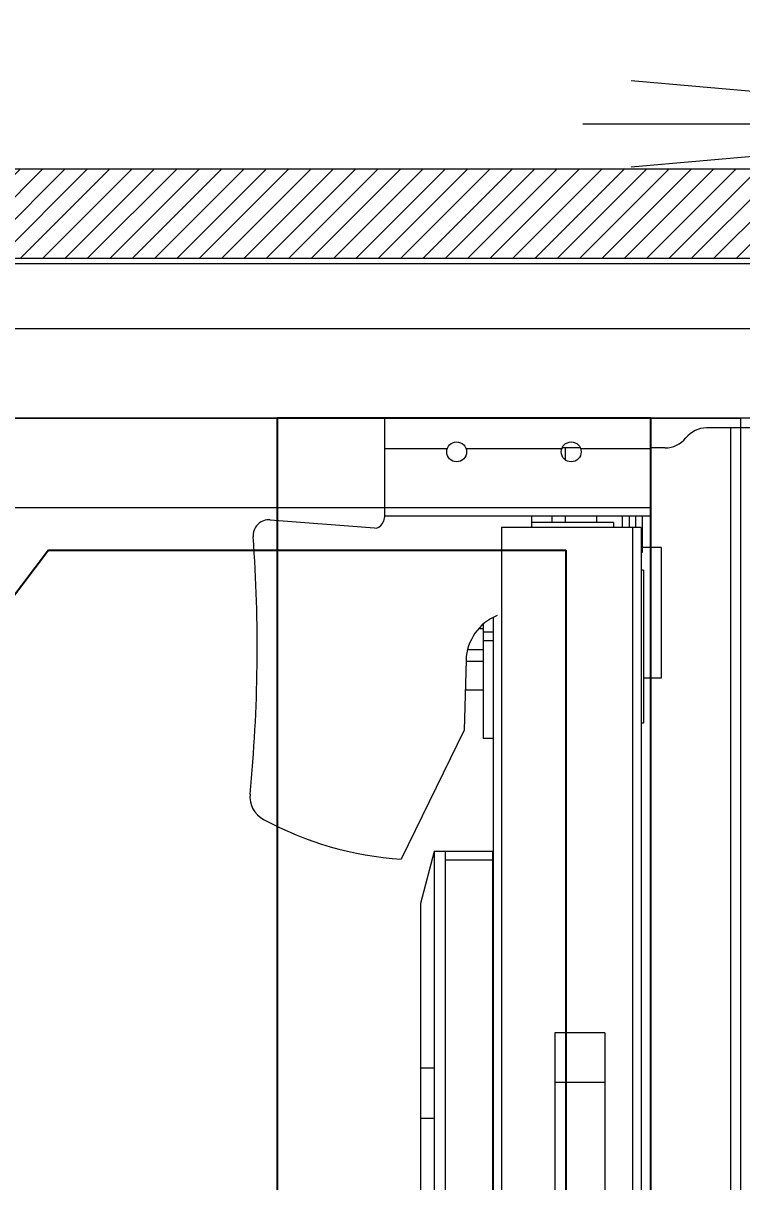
# Model space of a CAD drawing. Header units: millimetres. Extents: x -853320 to 19484, y -510814 to 9708.
# Drawn here: x 14980.8 to 15125.1, y 3563.5 to 3796.1 of the extents above; entities that cross this region are included whole.
import ezdxf

# ---------------------------------------------------------------- set-up
doc = ezdxf.new("R2010")
doc.units = ezdxf.units.MM
doc.linetypes.add('BEARBEITUNGEN', pattern=[0])
doc.linetypes.add('NASCOSTA', pattern=[9.525, 6.35, -3.175])
for name, color, linetype in [('DS_ST_quote 1_50', 7, 'Continuous'), ('F_Lavorazioni', 12, 'Continuous'), ('VESTIARIO - clothing', 185, 'Continuous')]:
    doc.layers.add(name, color=color, linetype=linetype)
for name, color, linetype, lineweight in [('F_ARREDI', 7, 'Continuous', 5), ('F_Guide', 1, 'Continuous', 9), ('F_MULTI laminato OPACO', 1, 'Continuous', 5), ('F_Proiezioni', 253, 'NASCOSTA', 9), ('F_STRIP-LED', 2, 'Continuous', 5)]:
    doc.layers.add(name, color=color, linetype=linetype, lineweight=lineweight)
doc.styles.add('ARIAL', font='arial.ttf')
doc.dimstyles.new('ISO-100', dxfattribs={"dimtxt": 100, "dimasz": 5, "dimexe": 0.25, "dimexo": 6, "dimgap": 6, "dimtad": 1, "dimtxsty": 'ARIAL', "dimblk": 'ARCHTICK', "dimcen": 2.5, "dimdle": 15, "dimse1": 1, "dimse2": 1, "dimclrd": 256, "dimclre": 256, "dimclrt": 256, "dimadec": 0, "dimazin": 0, "dimtfac": 1, "dimtmove": 0, "dimatfit": 3, "dimldrblk": 'ARCHTICK', "dimfxl": 1, "dimlwd": -1, "dimlwe": -1, "dimarcsym": 0})

# ---------------------------------------------------------------- blocks, each defined once
blk = doc.blocks.new('V_CAS.ra INTERNA_ pianta')
at = {"layer": 'F_Guide', "color": 8}
for p, q in [((272851.42, -83419.93), (272851.42, -82940.73)), ((272879.42, -83419.93), (272879.42, -82939.93)), ((272881.12, -83401.9), (272881.12, -82939.93)), ((272853.12, -83419.93), (272853.12, -82948.71)), ((272833.44, -83439.93), (272833.44, -83021.43)), ((272881.22, -83354.93), (272881.22, -83101.93)), ((272890.72, -83354.93), (272890.72, -83101.93)), ((272892.92, -83354.93), (272892.92, -83103.51)), ((272895.72, -83344.48), (272895.72, -83269.76)), ((272858.72, -83318.53), (272858.72, -83272.33)), ((272868.72, -83318.53), (272868.72, -83272.33)), ((272892.92, -83301.33), (272895.72, -83301.33)), ((272858.72, -83308.53), (272868.72, -83308.53)), ((272892.92, -83311.38), (272895.72, -83311.38)), ((272858.72, -83318.53), (272868.72, -83318.53)), ((272892.92, -83354.9), (272895.72, -83344.48)), ((272881.22, -83353.13), (272890.72, -83353.13)), ((272881.22, -83354.93), (272892.92, -83354.93)), ((272886.96, -83379.23), (272899.58, -83353.35)), ((272892.92, -83354.9), (272892.92, -83354.9)), ((272881.12, -83377.62), (272883.12, -83377.62)), ((272883.12, -83400.54), (272883.12, -83377.62)), ((272850.94, -83380.68), (272851.42, -83380.68)), ((272850.94, -83411.38), (272850.94, -83380.68)), ((272886.54, -83393.3), (272886.96, -83379.23)), ((272883.12, -83387.31), (272886.72, -83387.31)), ((272847.39, -83389.68), (272850.94, -83389.68)), ((272847.39, -83415.93), (272847.39, -83389.68)), ((272883.12, -83393.05), (272886.55, -83393.05)), ((272881.12, -83397.22), (272883.12, -83397.22)), ((272883.12, -83395.39), (272886.26, -83395.39)), ((272881.12, -83398.96), (272883.12, -83398.96)), ((272883.12, -83399.61), (272884.06, -83399.61)), ((272850.94, -83411.38), (272851.42, -83411.38)), ((272847.39, -83415.93), (272851.2, -83415.93)), ((272851.2, -83414.93), (272851.42, -83414.93)), ((272851.2, -83422.24), (272851.2, -83414.93)), ((272851.42, -83419.93), (272879.42, -83419.93)), ((272852.57, -83422.24), (272852.57, -83419.93)), ((272853.82, -83422.24), (272853.82, -83419.93)), ((272855.2, -83422.24), (272855.2, -83419.93)), ((272856.94, -83420.93), (272856.94, -83419.93)), ((272873.42, -83422.24), (272873.42, -83419.93)), ((272904.94, -83419.86), (272904.55, -83419.83)), ((272925.86, -83421.48), (272904.94, -83419.86)), ((272849.44, -83422.24), (272902.94, -83422.24)), ((272849.44, -83441.93), (272849.44, -83422.24)), ((272856.94, -83420.93), (272873.42, -83420.93)), ((272860.34, -83422.24), (272860.34, -83420.93)), ((272866.64, -83422.24), (272866.64, -83420.93)), ((272869.34, -83422.24), (272869.34, -83420.93)), ((272902.94, -83422.16), (272903.15, -83421.24)), ((272902.94, -83441.93), (272902.94, -83422.16)), ((272866.64, -83435.93), (272866.64, -83433.53)), ((272846.58, -83435.93), (272849.44, -83435.93)), ((272849.44, -83435.73), (272863.53, -83435.73)), ((272863.61, -83435.93), (272866.64, -83435.93)), ((272866.64, -83435.93), (272867.27, -83435.93)), ((272867.35, -83435.73), (272886.53, -83435.73)), ((272890.35, -83435.73), (272902.94, -83435.73)), ((272828.44, -83439.93), (272838.29, -83439.93)), ((272849.44, -83441.93), (272902.94, -83441.93))]:
    blk.add_line(p, q, dxfattribs=at)
for centre in [(272865.44, -83435.13), (272888.44, -83435.13)]:
    blk.add_circle(centre, 2, dxfattribs=at)
for centre, radius, start, end in [((272895.02, -83420.9), 67.7, 61.6023, 86.1378), ((272924.74, -83365.92), 5.2, 354.3796, 61.6023), ((273228.27, -83395.79), 299.8, 174.3796, 184.2581), ((272876.55, -83393.01), 10, 292.0611, 358.3112), ((272926.11, -83418.29), 3.2, 265.5789, 4.2581), ((272905, -83421.67), 1.9, 103.8934, 166.9245), ((272846.58, -83441.21), 5.29, 90, 141.5576), ((272838.29, -83434.64), 5.29, 270, 321.5576)]:
    blk.add_arc(centre, radius, start, end, dxfattribs=at)
at = {"layer": 'F_Lavorazioni', "color": 14, "linetype": 'BEARBEITUNGEN', "true_color": 0xaa0000}
for p, q in [((272849.44, -82951.93), (272849.44, -83441.93)), ((272924.44, -83441.93), (272924.44, -82951.93)), ((272849.44, -83441.93), (272924.44, -83441.93))]:
    blk.add_line(p, q, dxfattribs=at)
at = {"layer": 'F_MULTI laminato OPACO', "color": 143, "true_color": 0x7aafdf}
for points in [[(272828.44, -83441.93), (273174.44, -83441.93), (273174.44, -82911.93), (272828.44, -82911.93)], [(272849.44, -83441.93), (272831.44, -83441.93), (272831.44, -82951.93), (272849.44, -82951.93)], [(273153.44, -83423.93), (273153.44, -83441.93), (272849.44, -83441.93), (272849.44, -83423.93)], [(273189.44, -83441.93), (273189.44, -83459.93), (272813.44, -83459.93), (272813.44, -83441.93)]]:
    blk.add_lwpolyline(points, close=True, dxfattribs=at)
blk = doc.blocks.new('ARMADIO_camera doppia_pianta')
at = {"layer": 'F_MULTI laminato OPACO', "transparency": 33554508}
h = blk.add_hatch(dxfattribs=at)
h.set_pattern_fill('ANSI31', color=6, angle=180)
h.set_pattern_definition([(225, (747484.5367, 534915.7557), (2.24506403, -2.24506403), [])])
h.paths.add_polyline_path([(29076.11, 3878.66), (29076.11, 3860.66), (28626.11, 3860.66), (28626.11, 3878.66)])
at = {"layer": 'F_MULTI laminato OPACO', "color": 6}
blk.add_lwpolyline([(29076.11, 3878.66), (29076.11, 3860.66), (28626.11, 3860.66), (28626.11, 3878.66)], close=True, dxfattribs=at)
at = {"layer": 'F_MULTI laminato OPACO'}
blk.add_lwpolyline([(29061.11, 3277.66), (28649.11, 3277.66), (28649.11, 3859.66), (29061.11, 3859.66)], close=True, dxfattribs=at)
at = {"layer": 'F_Proiezioni'}
blk.add_lwpolyline([(29076.11, 3861.66), (29076.11, 4311.66, 0.414214), (28626.11, 3861.66)], format="xyb", dxfattribs=at)
at = {"layer": 'F_STRIP-LED'}
for q in [(28988.13, 3896.32), (28978.44, 3887.66), (28988.13, 3879)]:
    blk.add_line((29087.11, 3887.66), q, dxfattribs=at)
at = {"layer": 'VESTIARIO - clothing', "color": 3}
for p, q in [((28871.22, 3802.15), (28854.08, 3779.48)), ((28871.22, 3802.15), (28975.03, 3802.15)), ((28975.03, 3802.15), (28975.03, 3593.27))]:
    blk.add_line(p, q, dxfattribs=at)
at = {"layer": 'F_ARREDI', "rotation": 180}
blk.add_blockref('V_CAS.ra INTERNA_ pianta', (301841.56, -79613.27), dxfattribs=at)
blk = doc.blocks.new('_ArchTick')
at = {"color": 0, "linetype": 'ByBlock', "const_width": 0.15}
blk.add_lwpolyline([(-0.5, -0.5), (0.5, 0.5)], dxfattribs=at)
blk = doc.blocks.new('*D146')
at = {"layer": 'Defpoints', "color": 0, "transparency": 16777216}
for p in [(5588.56, 7348.81), (19268.52, 2810.66), (19483.82, 2810.66)]:
    blk.add_point(p, dxfattribs=at)
at = {"layer": 'DS_ST_quote 1_50', "transparency": 16777216}
blk.add_line((19268.52, 7363.81), (19268.52, 2795.66), dxfattribs=at)
at = {"layer": 'DS_ST_quote 1_50', "transparency": 16777216, "xscale": 5, "yscale": 5, "zscale": 5}
for p, rotation in [((19268.52, 7348.81), 90), ((19268.52, 2810.66), 270)]:
    blk.add_blockref('_ArchTick', p, dxfattribs=dict(at, rotation=rotation))
at = {"layer": 'DS_ST_quote 1_50', "transparency": 16777216, "insert": (19202.43, 5079.74), "char_height": 100, "attachment_point": 5, "rotation": 90, "style": 'ARIAL'}
blk.add_mtext('4538,15', dxfattribs=at)

msp = doc.modelspace()

# ---------------------------------------------------------------- block references
at = {"layer": 'F_ARREDI'}
msp.add_blockref('ARMADIO_camera doppia_pianta', (-13885.264, -111.845), dxfattribs=at)

# ---------------------------------------------------------------- dimensions: what is measured, and where the dimension line sits
at = {"layer": 'DS_ST_quote 1_50', "color": 4}
dim = msp.add_linear_dim(base=(19268.5243, 2810.6601), p1=(5588.556, 7348.8148), p2=(19483.824, 2810.6601), angle=90, dimstyle='ISO-100', dxfattribs=at)
dim.commit()
dim.dimension.update_dxf_attribs({"geometry": '*D146', "text_midpoint": (19202.4288, 5079.7375)})

doc.saveas('drawing.dxf')
